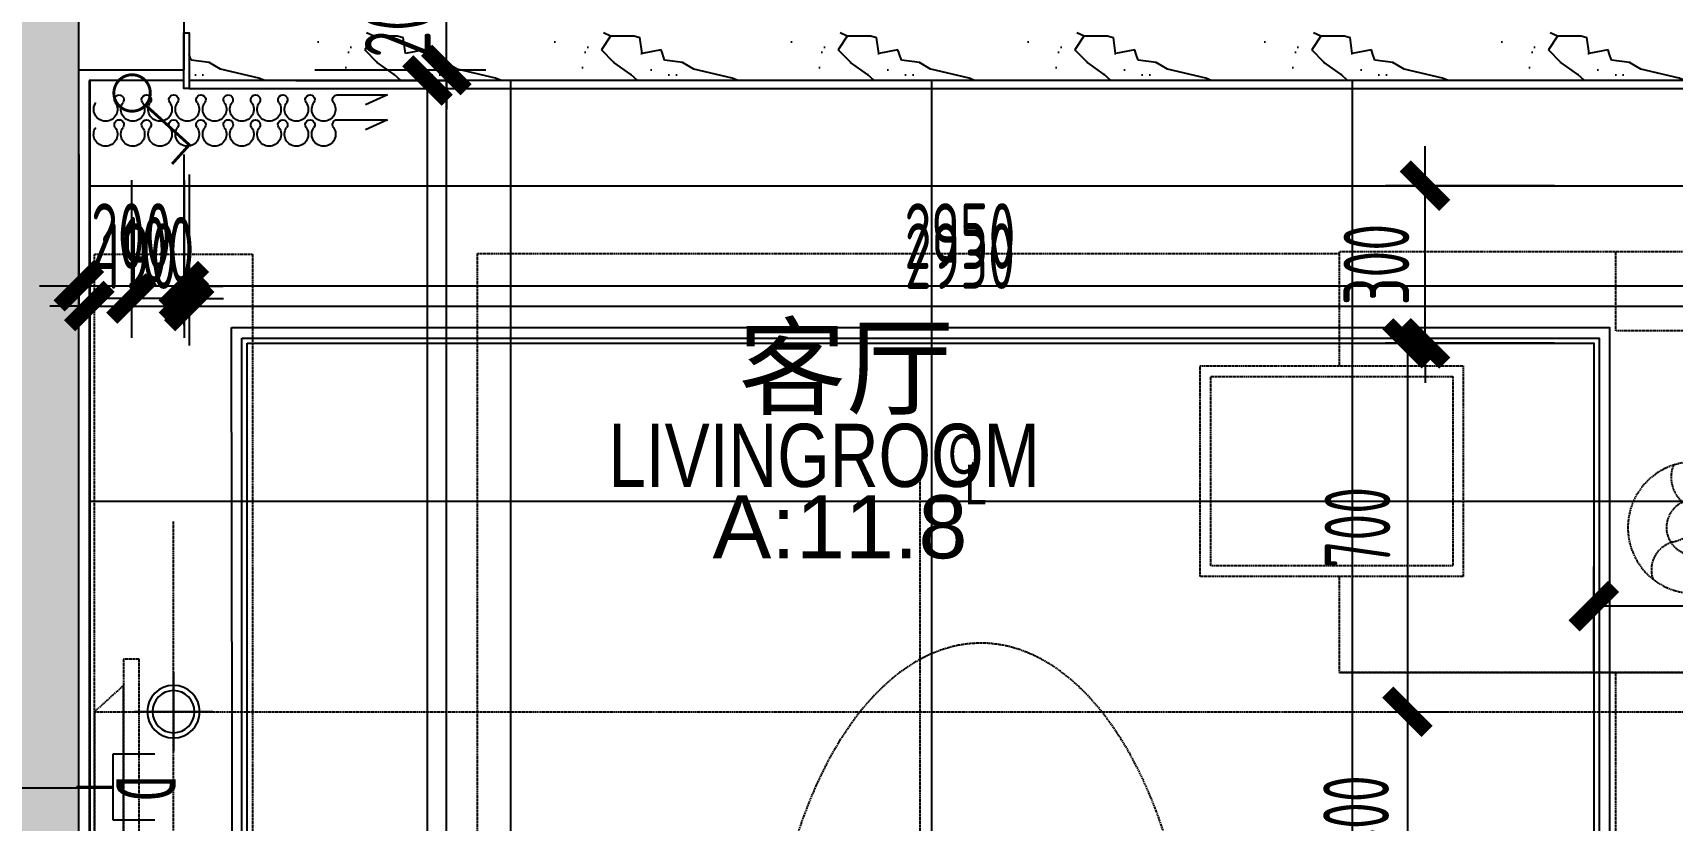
# Model space of a CAD drawing. Header units: millimetres. Extents: x 24675 to 175386, y -87697 to -40478.
# Drawn here: x 129066 to 132182, y -47662 to -46165 of the extents above; entities that cross this region are included whole.
import ezdxf
from ezdxf.enums import TextEntityAlignment as Align

# ---------------------------------------------------------------- set-up
doc = ezdxf.new("R2010")
doc.units = ezdxf.units.MM
doc.header["$LTSCALE"] = 10
doc.header["$MEASUREMENT"] = 0
doc.set_wipeout_variables(frame=1)
doc.linetypes.add('DASH', pattern=[0.35, 0.25, -0.1])
for name, color, linetype in [('AD-建筑尺寸', 44, 'Continuous'), ('AR-新墙填充', 250, 'Continuous'), ('CW-SWITCH', 50, 'DASH'), ('DG-DRAINAGE', 1, 'Continuous'), ('DS-DRAPERY', 32, 'Continuous'), ('EM-ELEC', 2, 'Continuous'), ('FC-地面造型', 136, 'Continuous'), ('FF-DOOR【门套】', 60, 'Continuous'), ('FF-FINISH【完成面】', 20, 'Continuous'), ('FF-FURN', 51, 'Continuous'), ('FF-活动家具', 51, 'Continuous'), ('FF1-完成面', 20, 'Continuous'), ('FF1-平面中英文字', 50, 'Continuous'), ('P-ANNO-DIMS', 250, 'Continuous'), ('RC-FIN', 30, 'Continuous'), ('RC-LTG', 2, 'Continuous'), ('RC-TEXT', 50, 'Continuous'), ('RC-天花灯具', 2, 'Continuous'), ('RC-天花灯带', 2, 'Continuous'), ('RC-天花造型', 30, 'Continuous'), ('W-文字', 50, 'Continuous'), ('WALL', 160, 'Continuous')]:
    doc.layers.add(name, color=color, linetype=linetype)
doc.styles.add('Arch', font='hbsmall.shx', dxfattribs={"width": 0.75, "bigfont": 'hztxt.shx'})
doc.styles.add('Arial', font='arial.ttf')
doc.styles.add('CCD-HB', font='hbsmall.shx')
doc.styles.add('CCD_DIM', font='archs.shx', dxfattribs={"width": 0.7})
doc.styles.add('st', font='')
doc.styles.add('XZC', font='SIMPLEX.SHX', dxfattribs={"width": 0.7, "bigfont": 'hztxt.shx'})
doc.styles.add('图列样式', font='', dxfattribs={"width": 0.6})
doc.styles.add('黑体', font='simhei.ttf', dxfattribs={"width": 0.8})
doc.styles.get('st').set_extended_font_data('SimSun')
doc.styles.get('图列样式').set_extended_font_data('SimSun')
doc.linetypes.add('LED_LINE', pattern='A,12.7,-5.08,["LED",XZC,S=2.54,R=0,X=-2.54,Y=-1.27],-6.35', length=24.13)
doc.dimstyles.new('1-50', dxfattribs={"dimscale": 50, "dimtxt": 2.5, "dimasz": 1.5, "dimexe": 1.5, "dimexo": 1.5, "dimgap": 0.6, "dimtad": 1, "dimdec": 0, "dimrnd": 5, "dimzin": 0, "dimdsep": 46, "dimtxsty": 'CCD_DIM', "dimblk": 'ARCHTICK', "dimcen": 0.125, "dimclrd": 44, "dimclre": 44, "dimclrt": 50, "dimadec": 0, "dimazin": 0, "dimtfac": 1, "dimtdec": 0, "dimtix": 1, "dimtmove": 2, "dimatfit": 3, "dimldrblk": 'DOT', "dimfxl": 5, "dimfxlon": 1, "dimtvp": 1, "dimtolj": 1, "dimtzin": 0, "dimarcsym": 0})

# ---------------------------------------------------------------- blocks, each defined once
blk = doc.blocks.new('BVCNVBNVBMN')
at = {"layer": 'P-ANNO-DIMS'}
blk.add_hatch(color=8, dxfattribs=at).paths.add_polyline_path([(204223.8, -53887.7), (204423.8, -53887.7), (204423.8, -57087.7), (204623.8, -57087.7), (204623.8, -53087.7), (204223.8, -53087.7)])
at = {"color": 6}
blk.add_lwpolyline([(204223.8, -53887.7), (204423.8, -53887.7), (204423.8, -57087.7), (204623.8, -57087.7), (204623.8, -53087.7), (204223.8, -53087.7)], close=True, dxfattribs=at)
blk = doc.blocks.new('DRAPES2')
at = {"color": 250}
for p, q in [((0, 0), (82, 37.3)), ((186.3, 0), (0, 0))]:
    blk.add_line(p, q, dxfattribs=at)
at = {"color": 250, "linetype": 'ByBlock', "extrusion": (0, 0, -1)}
for centre, major_axis, start_param, end_param in [((236.9, 53.6), (-31.3, 31.3), 4.8823, 7.06864), ((236.9, 53.6), (-31.3, 31.3), 0.785455, 2.971795), ((338.2, 53.5), (31.3, 31.3), 3.311504, 5.497844), ((338.2, 53.5), (-31.3, 31.3), 0.785455, 2.971795), ((439.4, 53.5), (-31.3, 31.3), 4.8823, 7.06864), ((439.4, 53.5), (-31.3, 31.3), 0.785455, 2.971795), ((540.7, 53.5), (31.3, 31.3), 3.311504, 5.497844), ((540.7, 53.5), (31.3, 31.3), -0.785341, 1.400999), ((641.9, 53.5), (-31.3, 31.3), 4.8823, 7.06864), ((641.9, 53.5), (-31.3, 31.3), 0.785455, 2.971795), ((743.2, 53.5), (31.3, 31.3), 3.311504, 5.497844), ((743.2, 53.5), (-31.3, 31.3), 0.785455, 2.971795), ((844.4, 53.5), (-31.3, 31.3), 4.8823, 7.06864), ((844.4, 53.5), (-31.3, 31.3), 0.785455, 2.971795), ((945.7, 53.5), (31.3, 31.3), 3.311504, 5.497844), ((945.7, 53.5), (31.3, 31.3), -0.785341, 1.400999), ((186.3, 17.8), (-12.6, 12.6), 1.740708, 3.927048), ((287.6, 17.7), (-12.6, 12.6), 1.740708, 6.113388), ((388.8, 17.7), (-12.6, 12.6), 1.740708, 6.113388), ((490.1, 17.7), (12.6, 12.6), 0.169911, 4.542591), ((591.3, 17.7), (12.6, 12.6), 2.356251, 4.542591), ((591.3, 17.7), (-12.6, 12.6), 1.740708, 3.927048), ((692.6, 17.7), (-12.6, 12.6), 1.740708, 6.113388), ((793.8, 17.7), (-12.6, 12.6), 1.740708, 6.113388), ((895.1, 17.7), (12.6, 12.6), 0.169911, 4.542591), ((996.3, 17.7), (12.6, 12.6), 2.356251, 4.542591)]:
    blk.add_ellipse(centre, major_axis=major_axis, ratio=1, start_param=start_param, end_param=end_param, dxfattribs=at)
at = {"color": 250, "extrusion": (0, 0, -1)}
for centre, major_axis, start_param, end_param in [((1046.7, 53.5), (-31.3, 31.3), 4.8823, 7.06864), ((1046.7, 53.5), (-31.3, 31.3), 0.785455, 2.971795), ((996.1, 17.7), (-12.6, 12.6), 1.740708, 3.927048)]:
    blk.add_ellipse(centre, major_axis=major_axis, ratio=1, start_param=start_param, end_param=end_param, dxfattribs=at)
blk = doc.blocks.new('20170817.13012539')
at = {"color": 138}
for p, q in [((-62.6, 486), (-62.6, 605.2)), ((-62.6, 605.2), (-38.7, 552.8))]:
    blk.add_line(p, q, dxfattribs=at)
at = {"color": 138, "linetype": 'ByBlock', "extrusion": (0, 0, -1)}
for centre, major_axis, start_param, end_param in [((-51.2, 486), (8.03, 8.03), 1.740708, 3.927048), ((-28.3, 453.6), (20, 20), 4.8823, 7.06864), ((-51.2, 421.2), (8.03, 8.03), 1.740708, 6.113388), ((-28.3, 453.6), (20, 20), 0.785455, 2.971795), ((-28.3, 388.8), (20, -20), 3.311504, 5.497844), ((-51.2, 356.4), (8.03, 8.03), 1.740708, 6.113388), ((-28.3, 388.8), (20, 20), 0.785455, 2.971795), ((-28.3, 324), (20, 20), 4.8823, 7.06864), ((-28.3, 324), (20, 20), 0.785455, 2.971795), ((-51.2, 291.6), (8.03, -8.03), 0.169911, 4.542591), ((-28.3, 259.2), (20, -20), 3.311504, 5.497844), ((-51.2, 226.8), (8.03, -8.03), 2.356251, 4.542591), ((-28.3, 259.2), (20, -20), -0.785341, 1.400999), ((-51.2, 226.8), (8.03, 8.03), 1.740708, 3.927048), ((-28.3, 194.4), (20, 20), 4.8823, 7.06864), ((-51.2, 162), (8.03, 8.03), 1.740708, 6.113388), ((-28.3, 194.4), (20, 20), 0.785455, 2.971795), ((-28.3, 129.6), (20, -20), 3.311504, 5.497844), ((-28.3, 129.6), (20, 20), 0.785455, 2.971795), ((-51.2, 97.2), (8.03, 8.03), 1.740708, 6.113388), ((-28.3, 64.8), (20, 20), 4.8823, 7.06864), ((-51.2, 32.4), (8.03, -8.03), 0.169911, 4.542591), ((-28.3, 64.8), (20, 20), 0.785455, 2.971795), ((-28.3, 0), (20, -20), 3.311504, 5.497844), ((-51.2, -32.4), (8.03, -8.03), 2.356251, 4.542591), ((-28.3, 0), (20, -20), -0.785341, 1.400999)]:
    blk.add_ellipse(centre, major_axis=major_axis, ratio=1, start_param=start_param, end_param=end_param, dxfattribs=at)
at = {"color": 138, "extrusion": (0, 0, -1)}
for centre, major_axis, start_param, end_param in [((-51.2, -32.2), (8.03, 8.03), 1.740708, 3.927048), ((-28.3, -64.6), (20, 20), 4.8823, 7.06864), ((-28.3, -64.6), (20, 20), 0.785455, 2.971795)]:
    blk.add_ellipse(centre, major_axis=major_axis, ratio=1, start_param=start_param, end_param=end_param, dxfattribs=at)
blk = doc.blocks.new('TV-01')
at = {"linetype": 'DASH'}
for points in [[(-467.5, 60), (-517.5, 5), (382.5, 5), (332.5, 60)], [(-567.5, 5), (-567.5, -25), (432.5, -25), (432.5, 5)]]:
    blk.add_lwpolyline(points, close=True, dxfattribs=at)
blk = doc.blocks.new('fdfasgdfa')
at = {"color": 250}
blk.add_wipeout([(600214.7, 258583.3), (600714.7, 258583.3), (600714.7, 258183.3), (600214.7, 258183.3)], dxfattribs=at).dxf.layer = 'FF-活动家具'
at = {"layer": 'FF-活动家具', "linetype": 'DASH'}
blk.add_lwpolyline([(600214.7, 258583.3), (600714.7, 258583.3), (600714.7, 258183.3), (600214.7, 258183.3), (600214.7, 258583.3)], dxfattribs=at)
at = {"layer": 'FF-活动家具', "color": 250, "linetype": 'DASH'}
blk.add_lwpolyline([(600234.7, 258563.3), (600694.7, 258563.3), (600694.7, 258203.3), (600234.7, 258203.3)], close=True, dxfattribs=at)
blk = doc.blocks.new('RET78')
at = {"linetype": 'DASH'}
blk.add_wipeout([(58442.7, 49774.5), (59817.7, 49774.5), (59817.7, 50574.5), (59292.7, 50574.5), (59292.7, 52324.5), (58442.7, 52324.5)], dxfattribs=at).dxf.layer = 'FF-活动家具'
at = {"layer": 'FF-活动家具', "linetype": 'DASH'}
for p, q in [((59292.7, 52174.5), (59292.7, 50574.5)), ((59292.7, 50574.5), (58592.7, 50574.5)), ((58592.7, 50574.5), (59292.7, 50574.5)), ((59292.7, 50574.5), (59817.7, 50574.5)), ((59817.7, 50574.5), (59292.7, 50574.5)), ((59817.7, 50574.5), (59817.7, 49774.5)), ((58592.7, 49924.5), (59292.7, 49924.5)), ((59292.7, 49924.5), (59292.7, 49774.5)), ((58442.7, 49774.5), (59817.7, 49774.5))]:
    blk.add_line(p, q, dxfattribs=at)
at = {"layer": 'FF-FURN', "linetype": 'DASH'}
blk.add_blockref('fdfasgdfa', (-540631.9, -208191.8), dxfattribs=at)
blk = doc.blocks.new('A$C64601E49')
at = {"linetype": 'DASH'}
blk.add_lwpolyline([(-278.3, 643.6), (7.5, 3.4), (0, 0), (-285.8, 640.2)], close=True, dxfattribs=at)
blk.add_circle((3.8, 1.7), 78, dxfattribs=at)
blk.add_ellipse((-283.2, 642.3), major_axis=(76.8, -98.3), ratio=1, start_param=2.127943, end_param=8.411128, dxfattribs=at)
at = {"color": 8, "linetype": 'DASH'}
for centre, major_axis, start_param, end_param in [((-313.4, 720.2), (34, -43.5), 3.774196, 5.346692), ((-282, 641.9), (32.4, -41.5), 2.127943, 8.411128), ((-187.8, 654.4), (31.2, -39.9), 2.207306, 3.768632), ((-327.8, 612.5), (33.5, -42.9), 1.478143, 2.48844), ((-283.4, 696.6), (33.7, -43.1), 5.645648, 6.649396), ((-349, 638.4), (41.3, -52.9), 0.153798, 0.960495), ((-255.2, 548.3), (38.8, -49.6), 3.271239, 4.501506)]:
    blk.add_ellipse(centre, major_axis=major_axis, ratio=1, start_param=start_param, end_param=end_param, dxfattribs=at)
blk = doc.blocks.new('_ArchTick')
at = {"color": 0, "linetype": 'ByBlock', "const_width": 0.4}
blk.add_lwpolyline([(-0.5, -0.5), (0.5, 0.5)], dxfattribs=at)
blk = doc.blocks.new('*D164')
at = {"layer": 'Defpoints', "color": 0, "ltscale": 500, "transparency": 16777216}
for p in [(129253.2, -46370.4), (129353.2, -46370.4), (129253.2, -46670)]:
    blk.add_point(p, dxfattribs=at)
at = {"layer": 'EM-ELEC', "color": 44, "lineweight": -2, "ltscale": 500, "transparency": 16777216}
for p, q in [((129253.2, -46445.4), (129253.2, -46745)), ((129353.2, -46445.4), (129353.2, -46745)), ((129253.2, -46670), (129178.2, -46670)), ((129353.2, -46670), (129253.2, -46670)), ((129353.2, -46670), (129428.2, -46670))]:
    blk.add_line(p, q, dxfattribs=at)
at = {"layer": 'EM-ELEC', "color": 44, "lineweight": -2, "ltscale": 500, "transparency": 16777216, "xscale": 75, "yscale": 75, "zscale": 75}
blk.add_blockref('_ArchTick', (129253.2, -46670), dxfattribs=at)
at = {"layer": 'EM-ELEC', "color": 44, "lineweight": -2, "ltscale": 500, "transparency": 16777216, "xscale": 75, "yscale": 75, "zscale": 75, "rotation": 180}
blk.add_blockref('_ArchTick', (129353.2, -46670), dxfattribs=at)
at = {"layer": 'EM-ELEC', "color": 50, "ltscale": 500, "transparency": 16777216, "insert": (129303.2, -46577.5), "char_height": 125, "attachment_point": 5, "style": 'CCD_DIM'}
blk.add_mtext('\\A1;100', dxfattribs=at)
blk = doc.blocks.new('_Dot')
at = {"color": 0, "linetype": 'ByBlock', "lineweight": -2}
blk.add_line((-0.5, 0), (-1, 0), dxfattribs=at)
at = {"color": 0, "linetype": 'ByBlock', "const_width": 0.5}
blk.add_lwpolyline([(-0.25, 0, 1), (0.25, 0, 1)], format="xyb", close=True, dxfattribs=at)
blk = doc.blocks.new('fsdfvxdbxb')
at = {"color": 4, "linetype": 'Continuous', "const_width": 9.23}
blk.add_lwpolyline([(-32.5, 47.7), (-137.7, 202.3), (-70.3, 248.3)], dxfattribs=at)
blk.add_lwpolyline([(-32.5, 47.7), (-137.7, 202.3), (-70.3, 248.3)], dxfattribs=at)
blk.add_lwpolyline([(-56.7, 10.8, -0.198912), (-32.5, 47.7, -0.198912), (10.8, 56.7, -0.198912), (47.7, 32.5, -0.198912), (56.7, -10.8, -0.198912), (32.5, -47.7, -0.198912), (-10.8, -56.7, -0.198912), (-47.7, -32.5, -0.198912)], format="xyb", close=True, dxfattribs=at)
blk.add_lwpolyline([(-56.7, 10.8, -0.198912), (-32.5, 47.7, -0.198912), (10.8, 56.7, -0.198912), (47.7, 32.5, -0.198912), (56.7, -10.8, -0.198912), (32.5, -47.7, -0.198912), (-10.8, -56.7, -0.198912), (-47.7, -32.5, -0.198912)], format="xyb", close=True, dxfattribs=at)
blk = doc.blocks.new('*D239')
at = {"layer": 'Defpoints', "color": 0, "linetype": 'ByBlock', "transparency": 16777216}
for p in [(131568, -46755.3), (131568, -47455.6), (131679, -47455.6)]:
    blk.add_point(p, dxfattribs=at)
at = {"layer": 'RC-LTG', "color": 44, "linetype": 'ByBlock', "lineweight": -2, "transparency": 16777216}
for p, q in [((131643, -46755.3), (131754, -46755.3)), ((131679, -46755.3), (131679, -47455.6)), ((131643, -47455.6), (131754, -47455.6))]:
    blk.add_line(p, q, dxfattribs=at)
at = {"layer": 'RC-LTG', "color": 44, "linetype": 'ByBlock', "lineweight": -2, "transparency": 16777216, "xscale": 75, "yscale": 75, "zscale": 75}
for p, rotation in [((131679, -46755.3), 90), ((131679, -47455.6), 270)]:
    blk.add_blockref('_ArchTick', p, dxfattribs=dict(at, rotation=rotation))
at = {"layer": 'RC-LTG', "color": 50, "linetype": 'ByBlock', "transparency": 16777216, "insert": (131583.9, -47105.4), "char_height": 125, "attachment_point": 5, "rotation": 90, "style": 'CCD_DIM'}
blk.add_mtext('\\A1;700', dxfattribs=at)
blk = doc.blocks.new('*D240')
at = {"layer": 'Defpoints', "color": 0, "linetype": 'ByBlock', "transparency": 16777216}
for p in [(131568, -47455.6), (131568, -47855.6), (131679, -47855.6)]:
    blk.add_point(p, dxfattribs=at)
at = {"layer": 'RC-LTG', "color": 44, "linetype": 'ByBlock', "lineweight": -2, "transparency": 16777216}
for p, q in [((131643, -47455.6), (131754, -47455.6)), ((131679, -47455.6), (131679, -47855.6)), ((131643, -47855.6), (131754, -47855.6))]:
    blk.add_line(p, q, dxfattribs=at)
at = {"layer": 'RC-LTG', "color": 44, "linetype": 'ByBlock', "lineweight": -2, "transparency": 16777216, "xscale": 75, "yscale": 75, "zscale": 75}
for p, rotation in [((131679, -47455.6), 90), ((131679, -47855.6), 270)]:
    blk.add_blockref('_ArchTick', p, dxfattribs=dict(at, rotation=rotation))
at = {"layer": 'RC-LTG', "color": 50, "linetype": 'ByBlock', "transparency": 16777216, "insert": (131581.3, -47655.6), "char_height": 125, "attachment_point": 5, "rotation": 90, "style": 'CCD_DIM'}
blk.add_mtext('\\A1;400', dxfattribs=at)
blk = doc.blocks.new('20151023.1954451')
at = {"color": 50, "ltscale": 20, "style": 'Arch', "width": 0.75}
for s, p in [('C', (-3.2, 1.6)), ('L', (38.2, -75.7))]:
    blk.add_text(s, height=100, dxfattribs=at).set_placement(p)
blk = doc.blocks.new('*D340')
at = {"layer": 'AR-新墙填充', "color": 44, "linetype": 'ByBlock', "lineweight": -2, "transparency": 16777216}
for p, q in [((129352.9, -46396.5), (129352.9, -46721.5)), ((132303.6, -46396.5), (132303.6, -46721.5)), ((132303.6, -46646.5), (129352.9, -46646.5))]:
    blk.add_line(p, q, dxfattribs=at)
at = {"layer": 'Defpoints', "color": 0, "linetype": 'ByBlock', "transparency": 16777216}
for p in [(129352.9, -46255.6), (132303.6, -46255.6), (129352.9, -46646.5)]:
    blk.add_point(p, dxfattribs=at)
at = {"layer": 'AR-新墙填充', "color": 44, "linetype": 'ByBlock', "lineweight": -2, "transparency": 16777216, "xscale": 75, "yscale": 75, "zscale": 75, "rotation": 180}
blk.add_blockref('_ArchTick', (129352.9, -46646.5), dxfattribs=at)
at = {"layer": 'AR-新墙填充', "color": 44, "linetype": 'ByBlock', "lineweight": -2, "transparency": 16777216, "xscale": 75, "yscale": 75, "zscale": 75}
blk.add_blockref('_ArchTick', (132303.6, -46646.5), dxfattribs=at)
at = {"layer": 'AR-新墙填充', "color": 50, "linetype": 'ByBlock', "transparency": 16777216, "insert": (130828.2, -46551.4), "char_height": 125, "attachment_point": 5, "style": 'CCD_DIM'}
blk.add_mtext('\\A1;2950', dxfattribs=at)
blk = doc.blocks.new('*D341')
at = {"layer": 'AR-新墙填充', "color": 44, "linetype": 'ByBlock', "lineweight": -2, "transparency": 16777216}
for p, q in [((129153.2, -46396.5), (129153.2, -46721.5)), ((129352.9, -46396.5), (129352.9, -46721.5)), ((129153.2, -46646.5), (129078.2, -46646.5)), ((129352.9, -46646.5), (129153.2, -46646.5)), ((129352.9, -46646.5), (129427.9, -46646.5))]:
    blk.add_line(p, q, dxfattribs=at)
at = {"layer": 'Defpoints', "color": 0, "linetype": 'ByBlock', "transparency": 16777216}
for p in [(129153.2, -46235.6), (129352.9, -46255.6), (129153.2, -46646.5)]:
    blk.add_point(p, dxfattribs=at)
at = {"layer": 'AR-新墙填充', "color": 44, "linetype": 'ByBlock', "lineweight": -2, "transparency": 16777216, "xscale": 75, "yscale": 75, "zscale": 75}
blk.add_blockref('_ArchTick', (129153.2, -46646.5), dxfattribs=at)
at = {"layer": 'AR-新墙填充', "color": 44, "linetype": 'ByBlock', "lineweight": -2, "transparency": 16777216, "xscale": 75, "yscale": 75, "zscale": 75, "rotation": 180}
blk.add_blockref('_ArchTick', (129352.9, -46646.5), dxfattribs=at)
at = {"layer": 'AR-新墙填充', "color": 50, "linetype": 'ByBlock', "transparency": 16777216, "insert": (129253.1, -46551.4), "char_height": 125, "attachment_point": 5, "style": 'CCD_DIM'}
blk.add_mtext('\\A1;200', dxfattribs=at)
blk = doc.blocks.new('*D345')
at = {"layer": 'AR-新墙填充', "color": 44, "linetype": 'ByBlock', "lineweight": -2, "transparency": 16777216}
for p, q in [((129602, -46235.6), (129927, -46235.6)), ((129852, -49435.6), (129852, -46235.6)), ((129602, -49435.6), (129927, -49435.6))]:
    blk.add_line(p, q, dxfattribs=at)
at = {"layer": 'Defpoints', "color": 0, "linetype": 'ByBlock', "transparency": 16777216}
for p in [(129353.2, -46235.6), (129852, -46235.6), (129153.2, -49435.6)]:
    blk.add_point(p, dxfattribs=at)
at = {"layer": 'AR-新墙填充', "color": 44, "linetype": 'ByBlock', "lineweight": -2, "transparency": 16777216, "xscale": 75, "yscale": 75, "zscale": 75}
for p, rotation in [((129852, -46235.6), 90), ((129852, -49435.6), 270)]:
    blk.add_blockref('_ArchTick', p, dxfattribs=dict(at, rotation=rotation))
at = {"layer": 'AR-新墙填充', "color": 50, "linetype": 'ByBlock', "transparency": 16777216, "insert": (129759.5, -47835.6), "char_height": 125, "attachment_point": 5, "rotation": 90, "style": 'CCD_DIM'}
blk.add_mtext('\\A1;3200', dxfattribs=at)
blk = doc.blocks.new('*D346')
at = {"layer": 'AR-新墙填充', "color": 44, "linetype": 'ByBlock', "lineweight": -2, "transparency": 16777216}
for p, q in [((129852, -46035.6), (129852, -45960.6)), ((129602, -46035.6), (129927, -46035.6)), ((129852, -46235.6), (129852, -46035.6)), ((129602, -46235.6), (129927, -46235.6)), ((129852, -46235.6), (129852, -46310.6))]:
    blk.add_line(p, q, dxfattribs=at)
at = {"layer": 'Defpoints', "color": 0, "linetype": 'ByBlock', "transparency": 16777216}
for p in [(129353.2, -46035.6), (129852, -46035.6), (129353.2, -46235.6)]:
    blk.add_point(p, dxfattribs=at)
at = {"layer": 'AR-新墙填充', "color": 44, "linetype": 'ByBlock', "lineweight": -2, "transparency": 16777216, "xscale": 75, "yscale": 75, "zscale": 75}
for p, rotation in [((129852, -46035.6), 270), ((129852, -46235.6), 90)]:
    blk.add_blockref('_ArchTick', p, dxfattribs=dict(at, rotation=rotation))
at = {"layer": 'AR-新墙填充', "color": 50, "linetype": 'ByBlock', "transparency": 16777216, "insert": (129759.5, -46135.6), "char_height": 125, "attachment_point": 5, "rotation": 90, "style": 'CCD_DIM'}
blk.add_mtext('\\A1;200', dxfattribs=at)
blk = doc.blocks.new('*D375')
at = {"layer": 'Defpoints', "color": 0, "linetype": 'ByBlock', "transparency": 16777216}
for p in [(129233.5, -46255.6), (129816, -46255.6), (129173.2, -49455.6)]:
    blk.add_point(p, dxfattribs=at)
at = {"layer": 'FF1-完成面', "color": 44, "linetype": 'ByBlock', "lineweight": -2, "transparency": 16777216}
for p, q in [((129566, -46255.6), (129891, -46255.6)), ((129816, -49455.6), (129816, -46255.6)), ((129566, -49455.6), (129891, -49455.6))]:
    blk.add_line(p, q, dxfattribs=at)
at = {"layer": 'FF1-完成面', "color": 44, "linetype": 'ByBlock', "lineweight": -2, "transparency": 16777216, "xscale": 75, "yscale": 75, "zscale": 75}
for p, rotation in [((129816, -46255.6), 90), ((129816, -49455.6), 270)]:
    blk.add_blockref('_ArchTick', p, dxfattribs=dict(at, rotation=rotation))
at = {"layer": 'FF1-完成面', "color": 50, "linetype": 'ByBlock', "transparency": 16777216, "insert": (129720.9, -47855.6), "char_height": 125, "attachment_point": 5, "rotation": 90, "style": 'CCD_DIM'}
blk.add_mtext('\\A1;3200', dxfattribs=at)
blk = doc.blocks.new('*D383')
at = {"layer": 'Defpoints', "color": 0, "linetype": 'ByBlock', "transparency": 16777216}
for p in [(129363.2, -46270.6), (129173.2, -46322), (129363.2, -46684.5)]:
    blk.add_point(p, dxfattribs=at)
at = {"layer": 'FF1-完成面', "color": 44, "linetype": 'ByBlock', "lineweight": -2, "transparency": 16777216}
for p, q in [((129173.2, -46434.5), (129173.2, -46759.5)), ((129363.2, -46434.5), (129363.2, -46759.5)), ((129173.2, -46684.5), (129098.2, -46684.5)), ((129173.2, -46684.5), (129363.2, -46684.5)), ((129363.2, -46684.5), (129438.2, -46684.5))]:
    blk.add_line(p, q, dxfattribs=at)
at = {"layer": 'FF1-完成面', "color": 44, "linetype": 'ByBlock', "lineweight": -2, "transparency": 16777216, "xscale": 75, "yscale": 75, "zscale": 75}
blk.add_blockref('_ArchTick', (129173.2, -46684.5), dxfattribs=at)
at = {"layer": 'FF1-完成面', "color": 44, "linetype": 'ByBlock', "lineweight": -2, "transparency": 16777216, "xscale": 75, "yscale": 75, "zscale": 75, "rotation": 180}
blk.add_blockref('_ArchTick', (129363.2, -46684.5), dxfattribs=at)
at = {"layer": 'FF1-完成面', "color": 50, "linetype": 'ByBlock', "transparency": 16777216, "insert": (129268.2, -46589.4), "char_height": 125, "attachment_point": 5, "style": 'CCD_DIM'}
blk.add_mtext('\\A1;190', dxfattribs=at)
blk = doc.blocks.new('*D384')
at = {"layer": 'Defpoints', "color": 0, "linetype": 'ByBlock', "transparency": 16777216}
for p in [(129363.2, -46270.6), (132293.2, -46270.6), (132293.2, -46684.5)]:
    blk.add_point(p, dxfattribs=at)
at = {"layer": 'FF1-完成面', "color": 44, "linetype": 'ByBlock', "lineweight": -2, "transparency": 16777216}
for p, q in [((129363.2, -46434.5), (129363.2, -46759.5)), ((132293.2, -46434.5), (132293.2, -46759.5)), ((129363.2, -46684.5), (132293.2, -46684.5))]:
    blk.add_line(p, q, dxfattribs=at)
at = {"layer": 'FF1-完成面', "color": 44, "linetype": 'ByBlock', "lineweight": -2, "transparency": 16777216, "xscale": 75, "yscale": 75, "zscale": 75, "rotation": 180}
blk.add_blockref('_ArchTick', (129363.2, -46684.5), dxfattribs=at)
at = {"layer": 'FF1-完成面', "color": 44, "linetype": 'ByBlock', "lineweight": -2, "transparency": 16777216, "xscale": 75, "yscale": 75, "zscale": 75}
blk.add_blockref('_ArchTick', (132293.2, -46684.5), dxfattribs=at)
at = {"layer": 'FF1-完成面', "color": 50, "linetype": 'ByBlock', "transparency": 16777216, "insert": (130828.2, -46589.4), "char_height": 125, "attachment_point": 5, "style": 'CCD_DIM'}
blk.add_mtext('\\A1;2930', dxfattribs=at)
blk = doc.blocks.new('*D495')
at = {"layer": 'AD-建筑尺寸', "color": 44, "linetype": 'ByBlock', "lineweight": -2, "transparency": 16777216}
for p, q in [((127353.2, -44235.6), (127353.2, -44160.6)), ((129053.2, -44485.6), (129053.2, -44160.6)), ((127353.2, -44235.6), (129053.2, -44235.6))]:
    blk.add_line(p, q, dxfattribs=at)
at = {"layer": 'Defpoints', "color": 0, "linetype": 'ByBlock', "transparency": 16777216}
for p in [(127353.2, -44235.6), (129053.2, -44235.6), (129053.2, -87330.1)]:
    blk.add_point(p, dxfattribs=at)
at = {"layer": 'AD-建筑尺寸', "color": 44, "linetype": 'ByBlock', "lineweight": -2, "transparency": 16777216, "xscale": 75, "yscale": 75, "zscale": 75, "rotation": 180}
blk.add_blockref('_ArchTick', (127353.2, -44235.6), dxfattribs=at)
at = {"layer": 'AD-建筑尺寸', "color": 44, "linetype": 'ByBlock', "lineweight": -2, "transparency": 16777216, "xscale": 75, "yscale": 75, "zscale": 75}
blk.add_blockref('_ArchTick', (129053.2, -44235.6), dxfattribs=at)
at = {"layer": 'AD-建筑尺寸', "color": 50, "linetype": 'ByBlock', "transparency": 16777216, "insert": (128203.2, -44140.5), "char_height": 125, "attachment_point": 5, "style": 'CCD_DIM'}
blk.add_mtext('\\A1;1700', dxfattribs=at)
blk = doc.blocks.new('A$C60777E67')
at = {"layer": 'RC-天花灯具', "color": 2}
blk.add_circle((50, 50), 50, dxfattribs=at)
at = {"layer": 'RC-天花灯具', "color": 1}
blk.add_circle((50, 50), 40, dxfattribs=at)
blk = doc.blocks.new('A$C123B414E')
at = {"layer": 'RC-天花灯具', "color": 1}
for p, q in [((0, 2.25), (0, -2.25)), ((2.25, 0), (-2.25, 0))]:
    blk.add_line(p, q, dxfattribs=at)
at = {"layer": 'RC-天花灯具', "color": 2}
blk.add_circle((0, 0), 1.5, dxfattribs=at)
at = {"layer": 'RC-天花灯具', "xscale": 0.0299999992985296, "yscale": 0.0299999992985296, "zscale": 0.0299999992985296}
blk.add_blockref('A$C60777E67', (-1.5, -1.5), dxfattribs=at)
blk = doc.blocks.new('*U77')
at = {"layer": 'RC-天花灯具', "color": 0, "xscale": 33.33333333333333, "yscale": 33.33333333333333, "zscale": 33.33333333333333}
blk.add_blockref('A$C123B414E', (-295.7, 3485), dxfattribs=at)
at = {"layer": 'RC-TEXT', "color": 2, "style": '黑体', "width": 3.004934}
blk.add_attdef('L', text='', height=50, dxfattribs=at).set_placement((-189, 3550), (-80.9, 3550), align=Align.FIT)
blk = doc.blocks.new('*D709')
at = {"layer": 'Defpoints', "color": 0, "linetype": 'ByBlock', "transparency": 16777216}
for p in [(131712.5, -46455.6), (132033.2, -46455.6), (132033.2, -46755.3)]:
    blk.add_point(p, dxfattribs=at)
at = {"layer": 'RC-天花造型', "color": 44, "lineweight": -2, "transparency": 16777216}
for p, q in [((131712.5, -46455.6), (131712.5, -46380.6)), ((131958.2, -46455.6), (131637.5, -46455.6)), ((131712.5, -46755.3), (131712.5, -46455.6)), ((131958.2, -46755.3), (131637.5, -46755.3)), ((131712.5, -46755.3), (131712.5, -46830.3))]:
    blk.add_line(p, q, dxfattribs=at)
at = {"layer": 'RC-天花造型', "color": 44, "linetype": 'ByBlock', "lineweight": -2, "transparency": 16777216, "xscale": 75, "yscale": 75, "zscale": 75}
for p, rotation in [((131712.5, -46455.6), 270), ((131712.5, -46755.3), 90)]:
    blk.add_blockref('_ArchTick', p, dxfattribs=dict(at, rotation=rotation))
at = {"layer": 'RC-天花造型', "color": 50, "linetype": 'ByBlock', "transparency": 16777216, "insert": (131620, -46605.4), "char_height": 125, "attachment_point": 5, "rotation": 90, "style": 'CCD_DIM'}
blk.add_mtext('\\A1;300', dxfattribs=at)
blk = doc.blocks.new('A$C32D8363B')
at = {"color": 3, "ltscale": 0.01}
for p, q in [((83.1, 150), (177, 150)), ((83.1, 0), (83.1, 150)), ((83.1, 75), (0, 75)), ((177, 0), (83.1, 0))]:
    blk.add_line(p, q, dxfattribs=at)
blk = doc.blocks.new('无线AP墙插面板')
at = {"color": 2, "ltscale": 0.01, "xscale": 2.121212121190497, "yscale": 2.121212121190497, "zscale": 2.121212121190497, "rotation": 90.00003118556533}
blk.add_blockref('A$C32D8363B', (159.1, 0), dxfattribs=at)
at = {"color": 1, "ltscale": 0.01, "style": '图列样式', "width": 0.6}
blk.add_text('D', height=286.4, rotation=0.00002, dxfattribs=at).set_placement((-51.7, 190.1))
blk = doc.blocks.new('*D810')
at = {"layer": 'Defpoints', "color": 0, "linetype": 'ByBlock', "transparency": 16777216}
for p in [(132033.2, -47254.9), (132033.2, -47455.6), (132479.1, -47455.6)]:
    blk.add_point(p, dxfattribs=at)
at = {"layer": 'RC-LTG', "color": 44, "lineweight": -2, "transparency": 16777216}
for p, q in [((132033.2, -47380.6), (132033.2, -47179.9)), ((132479.1, -47380.6), (132479.1, -47179.9)), ((132479.1, -47254.9), (132033.2, -47254.9))]:
    blk.add_line(p, q, dxfattribs=at)
at = {"layer": 'RC-LTG', "color": 44, "linetype": 'ByBlock', "lineweight": -2, "transparency": 16777216, "xscale": 75, "yscale": 75, "zscale": 75, "rotation": 180}
blk.add_blockref('_ArchTick', (132033.2, -47254.9), dxfattribs=at)
at = {"layer": 'RC-LTG', "color": 44, "linetype": 'ByBlock', "lineweight": -2, "transparency": 16777216, "xscale": 75, "yscale": 75, "zscale": 75}
blk.add_blockref('_ArchTick', (132479.1, -47254.9), dxfattribs=at)
at = {"layer": 'RC-LTG', "color": 50, "linetype": 'ByBlock', "transparency": 16777216, "insert": (132256.2, -47159.8), "char_height": 125, "width": 175, "attachment_point": 5, "style": 'CCD_DIM'}
blk.add_mtext('\\A1;EQ', dxfattribs=at)

msp = doc.modelspace()

# ---------------------------------------------------------------- hatches: boundary and pattern name
at = {"layer": 'FC-地面造型', "linetype": 'ByBlock'}
h = msp.add_hatch(dxfattribs=at)
h.set_pattern_fill('大理石', color=250, scale=100, angle=90, double=1)
h.set_pattern_definition([(131.98721, (812.04, -53021.93), (-450.00001, 599.99999), [9.6097, -2008.4338]), (158.19859, (827.04, -53164.786), (-900, 300), [34.6189, -2388.7052]), (150.945396, (844.185, -53171.93), (-450.000013, 299.99998), [14.708, -3073.9809]), (180, (831.33, -53164.8), (4e-14, 300), [4.2857, -445.7143]), (161.56505, (820.61, -53024.79), (-450, 6e-07), [9.0351, -939.6482]), (261.469234, (820.614, -53024.786), (-3e-06, -299.999999), [14.4455, -3019.1166]), (169.215702, (848.47, -53044.786), (-1800.000001, 300.000001), [30.5394, -3176.0943]), (152.132996, (711.328, -53270.5), (-2250.0000088, 1199.9999854), [70.2946, -14691.5649]), (90, (645.35, -53266.2), (-450, 3e-14), [0, -300]), (154.983106, (563.47, -53071.93), (-1349.999999, 600.0000015), [47.2941, -4918.5894]), (171.43911, (741.328, -52956.214), (-4049.99997446, 599.999999), [67.177, -14040.0018]), (172.874984, (700.614, -53121.929), (-2250.0000023, 299.999982), [34.5525, -7221.4794]), (166.75948, (794.9, -53151.929), (-1349.999999, 300.000003), [74.8468, -7784.0652]), (90, (794.7, -53198.7), (-450, 3e-14), [0, -300]), (90, (799.5, -53193.88), (-450, 3e-14), [0, -300]), (90, (775.4, -53160.13), (-450, 3e-14), [0, -300]), (90, (722.42, -53169.77), (-450, 3e-14), [0, -300]), (149.036243, (722.042, -53134.786), (-450.000013, 299.999976), [24.9898, -5222.8668]), (90, (701.44, -53121.96), (-450, 3e-14), [0, -300]), (90, (717.6, -53160.13), (-450, 3e-14), [0, -300]), (90, (688.7, -53145.67), (-450, 3e-14), [0, -300]), (90, (732.06, -53160.13), (-450, 3e-14), [0, -300]), (140.19443, (762.757, -52986.214), (-450, 300), [11.1575, -2331.9174]), (180, (775.6, -52986.2), (4e-14, 300), [12.8571, -437.1428]), (133.66778, (790.614, -53001.93), (-899.999998, 900.000001), [21.7242, -4540.3476]), (180, (794.9, -53001.93), (4e-14, 300), [4.2857, -445.7143]), (129.80557, (805.614, -53014.786), (-450.000018, 599.999986), [16.73625, -3497.8761]), (90, (775.4, -53058.9), (-450, 3e-14), [0, -300]), (90, (761.8, -52985.56), (-450, 3e-14), [0, -300]), (90, (761.8, -52985.56), (-450, 3e-14), [0, -300]), (119.357754, (754.185, -52979.07), (-450.000003, 899.999998), [26.2251, -2727.4089]), (90, (732.06, -52986.6), (-450, 3e-14), [0, -300]), (236.309932, (563.47, -53071.93), (-449.999992, -600.000004), [30.9047, -3214.0914]), (98.130102, (623.47, -53104.786), (-449.9999973, 2999.999979), [30.3046, -6333.6564]), (137.862405, (632.042, -53171.929), (-1349.9999987, 1200.0000005), [40.4566, -8455.4247]), (104.620874, (649.185, -53237.643), (-450.0000188, 1799.999995), [67.9135, -7063.005]), (90, (621.26, -53213.16), (-450, 3e-14), [0, -300]), (108.43495, (666.33, -53117.643), (-449.999999, 1200), [13.5526, -2832.4972]), (106.699244, (662.04, -53104.79), (-2.5e-05, 299.999994), [7.4574, -1558.5886]), (191.093723, (659.9, -53097.643), (-3149.9999705, -600.0000052), [37.1222, -7758.5496]), (90, (640.53, -53136.03), (-450, 3e-14), [0, -300]), (90, (622.63, -53104.94), (-450, 3e-14), [0, -300]), (90, (674.25, -53145.67), (-450, 3e-14), [0, -300]), (90, (577.9, -53184.23), (-450, 3e-14), [0, -300]), (90, (597.2, -53198.7), (-450, 3e-14), [0, -300]), (134.144903, (569.9, -53121.929), (-900, 900.0000015), [33.8439, -7073.3706]), (144.582945, (602.042, -53144.786), (-449.9999982, 300.0000008), [39.4413, -8243.2212]), (90, (569.6, -53121.53), (-450, 3e-14), [0, -300]), (90, (592.36, -53164.95), (-450, 3e-14), [0, -300]), (90, (569.6, -53121.53), (-450, 3e-14), [0, -300]), (90, (602.74, -53144.74), (-450, 3e-14), [0, -300]), (165.068583, (619.185, -53074.786), (-1350, 300), [11.0887, -2317.5375]), (180, (608.47, -53071.93), (4e-14, 300), [45, -405]), (140.19443, (419.9, -53019.07), (-450, 300), [11.1575, -2331.9174]), (90, (515.3, -53102.3), (-450, 3e-14), [0, -300]), (90, (520.1, -53092.65), (-450, 3e-14), [0, -300]), (90, (510.47, -53131.2), (-450, 3e-14), [0, -300]), (90, (457.5, -53083), (-450, 3e-14), [0, -300]), (143.130102, (484.185, -53051.93), (-450, 300.0000004), [21.4286, -4478.5713]), (180, (520.6, -53051.93), (4e-14, 300), [36.4286, -413.5714]), (90, (519.9, -53051.9), (-450, 3e-14), [0, -300]), (113.19859, (424.185, -53029.07), (-450, 900), [10.8797, -2273.8522]), (156.03751, (430.61, -53031.93), (-900, 300), [7.0349, -1470.2938]), (156.03751, (437.04, -53034.79), (-900, 300), [7.0349, -1470.2938]), (171.869898, (467.042, -53039.072), (-2250.0000002, 300.0000013), [30.3046, -6333.6564]), (180, (411.33, -53011.93), (4e-14, 300), [10.7143, -439.2857]), (90, (396.33, -53044.9), (-450, 3e-14), [0, -300])])
h.paths.add_polyline_path([(128983.6, -46085), (128983.6, -46074.6), (128913.9, -46085)])
h.paths.add_polyline_path([(132140.2, -46165), (129363.2, -46165), (129363.2, -46255.6), (132293.2, -46255.6), (132293.2, -46165), (132223.6, -46165)])

# ---------------------------------------------------------------- linework, layer by layer
at = {"layer": 'DG-DRAINAGE', "linetype": 'ByBlock'}
msp.add_line((128151.7, -47600.6), (129219.1, -47600.6), dxfattribs=at)
at = {"layer": 'FC-地面造型', "linetype": 'ByBlock'}
msp.add_line((132293.2, -46255.6), (129363.2, -46255.6), dxfattribs=at)
at = {"layer": 'FF-DOOR【门套】', "elevation": 0}
msp.add_lwpolyline([(129363.2, -46270.6), (129352.9, -46270.6), (129352.9, -46165), (129363.2, -46165)], close=True, dxfattribs=at)
at = {"layer": 'FF-FINISH【完成面】', "linetype": 'ByBlock'}
for p, q in [((129352.9, -46255.6), (129173.2, -46255.6)), ((129173.2, -46255.6), (129173.2, -49455.6)), ((129352.9, -46255.6), (129183.2, -46255.6))]:
    msp.add_line(p, q, dxfattribs=at)
at = {"layer": 'FF-活动家具', "linetype": 'DASH', "elevation": 0}
msp.add_lwpolyline([(129183.2, -46585.6), (129483.2, -46585.6), (129483.2, -49385.6), (129183.2, -49385.6)], close=True, dxfattribs=at)
at = {"layer": 'FF-活动家具', "color": 250, "linetype": 'DASH', "elevation": 0}
msp.add_lwpolyline([(132190.9, -49432.4), (129911.3, -49432.4), (129911.3, -46584.6), (131740.9, -46584.6)], dxfattribs=at)
at = {"layer": 'RC-FIN', "linetype": 'ByBlock'}
for p, q in [((129363.2, -46270.6), (132293.2, -46270.6)), ((129173.2, -46455.6), (132925, -46455.6))]:
    msp.add_line(p, q, dxfattribs=at)
at = {"layer": 'RC-LTG', "color": 136, "linetype": 'DASH'}
for p, q in [((130752, -46998), (130752, -52855.4)), ((129333.2, -50501.8, 0), (129333.2, -47093, 0))]:
    msp.add_line(p, q, dxfattribs=at)
at = {"layer": 'WALL', "linetype": 'ByBlock'}
msp.add_line((129352.9, -46035.6, 0), (129352.9, -46235.6, 0), dxfattribs=at)
at = {"layer": 'WALL'}
msp.add_line((129153.2, -46235.6), (129352.9, -46235.6), dxfattribs=at)

# ---------------------------------------------------------------- block references
at = {"color": 1}
msp.add_blockref('BVCNVBNVBMN', (-75470.5, 7652.1), dxfattribs=at)
at = {"layer": 'CW-SWITCH', "xscale": 0.6000000000000001, "yscale": 0.6000000000000001, "zscale": 0.6000000000000001, "rotation": 193.5679100122156}
msp.add_blockref('fsdfvxdbxb', (129254.5, -46279.4), dxfattribs=at)
at = {"layer": 'DS-DRAPERY'}
for name, p, xscale, yscale, zscale, rotation in [('20170817.13012539', (129255.8, -46333.1), 0.8, 0.8, 0.8, 270), ('DRAPES2', (129740, -46330.4), 0.5119999997317791, 0.5119999997317791, 0.5119999997317791, 180)]:
    msp.add_blockref(name, p, dxfattribs=dict(at, xscale=xscale, yscale=yscale, zscale=zscale, rotation=rotation))
at = {"layer": 'EM-ELEC', "color": 8, "xscale": 0.3956056938765804, "yscale": 0.3956056938765804, "zscale": 0.3956056938765804, "rotation": 270}
msp.add_blockref('无线AP墙插面板', (129149.1, -47598.7), dxfattribs=at)
at = {"layer": 'FF-活动家具', "extrusion": (0, 0, -1), "xscale": -1, "zscale": -1, "rotation": 270}
msp.add_blockref('TV-01', (-129243.2, -47788.1), dxfattribs=at)
at = {"layer": 'RC-天花灯具', "extrusion": (0, 0, -1), "zscale": -1, "rotation": 90.00000000000003}
msp.add_blockref('*U77', (-125848.2, -47159.9, 0), dxfattribs=at)
at = {"layer": 'W-文字', "ltscale": 0.5, "xscale": 0.75, "yscale": 0.75, "zscale": 0.75}
msp.add_blockref('20151023.1954451', (130808.6, -47004.5), dxfattribs=at)

# ---------------------------------------------------------------- texts
at = {"layer": 'FF1-平面中英文字', "style": 'st'}
msp.add_text('客厅', height=150, dxfattribs=at).set_placement((130407.1, -46875.5))
at = {"layer": 'FF1-平面中英文字', "style": 'CCD-HB', "width": 0.8}
msp.add_text('LIVINGROOM', height=120, dxfattribs=at).set_placement((130159.9, -47028.3))
at = {"layer": 'FF1-平面中英文字', "style": 'Arial'}
msp.add_text('A:11.8', height=120, dxfattribs=at).set_placement((130600.2, -47104), align=Align.MIDDLE)

# ---------------------------------------------------------------- dimensions: what is measured, and where the dimension line sits
at = {"layer": 'AD-建筑尺寸', "color": 8, "linetype": 'ByBlock'}
dim = msp.add_linear_dim(base=(129053.2, -44235.6), p1=(127353.2, -44235.6), p2=(129053.2, -87330.1), dimstyle='1-50', dxfattribs=at)
dim.commit()
dim.dimension.update_dxf_attribs({"geometry": '*D495', "text_midpoint": (128203.2, -44140.5)})
at = {"layer": 'AR-新墙填充', "color": 8, "linetype": 'ByBlock'}
for base, p1, p2, picture, middle in [((129852, -46035.6), (129353.2, -46235.6), (129353.2, -46035.6), '*D346', (129759.5, -46135.6)), ((129852, -46235.6), (129153.2, -49435.6), (129353.2, -46235.6), '*D345', (129759.5, -47835.6))]:
    dim = msp.add_linear_dim(base=base, p1=p1, p2=p2, angle=90, dimstyle='1-50', dxfattribs=at)
    dim.commit()
    dim.dimension.update_dxf_attribs({"geometry": picture, "text_midpoint": middle})
dim = msp.add_linear_dim(base=(129153.2, -46646.5), p1=(129352.9, -46255.6), p2=(129153.2, -46235.6), dimstyle='1-50', dxfattribs=at)
dim.commit()
dim.dimension.update_dxf_attribs({"geometry": '*D341', "text_midpoint": (129253.1, -46551.4)})
at = {"layer": 'EM-ELEC', "ltscale": 500}
dim = msp.add_linear_dim(base=(129253.2, -46670), p1=(129353.2, -46370.4), p2=(129253.2, -46370.4), angle=180, dimstyle='1-50', dxfattribs=at)
dim.commit()
dim.dimension.update_dxf_attribs({"geometry": '*D164', "text_midpoint": (129303.2, -46577.5)})
at = {"layer": 'FF1-完成面', "color": 8, "linetype": 'ByBlock'}
dim = msp.add_linear_dim(base=(129816, -46255.6), p1=(129173.2, -49455.6), p2=(129233.5, -46255.6), angle=90, dimstyle='1-50', dxfattribs=at)
dim.commit()
dim.dimension.update_dxf_attribs({"geometry": '*D375', "text_midpoint": (129720.9, -47855.6)})
dim = msp.add_linear_dim(base=(129363.2, -46684.5), p1=(129173.2, -46322), p2=(129363.2, -46270.6), dimstyle='1-50', dxfattribs=at)
dim.commit()
dim.dimension.update_dxf_attribs({"geometry": '*D383', "text_midpoint": (129268.2, -46589.4)})

# ---------------------------------------------------------------- next in the draw order: block references
at = {"rotation": 180}
msp.add_blockref('RET78', (191367.7, 3193.1), dxfattribs=at)

# ---------------------------------------------------------------- next in the draw order: hatches: boundary and pattern name
at = {"layer": 'FC-地面造型', "linetype": 'ByBlock'}
h = msp.add_hatch(dxfattribs=at)
h.set_pattern_fill('_USER', color=256, scale=800, style=0, double=1, pattern_type=0)
h.set_pattern_definition([(0, (129174.25, -49455.6), (0, 800), []), (90, (129174.25, -49455.6), (-800, 5e-14), [])])
edge = h.paths.add_edge_path()
edge.add_line((128313.2, -49455.6), (128313.2, -49300.6))
edge.add_line((128313.2, -49300.6), (128753.2, -49305.6))
edge.add_line((128753.2, -49305.6), (128753.2, -48195.6))
edge.add_line((128753.2, -48195.6), (127373.2, -48195.6))
edge.add_line((127373.2, -48195.6), (127373.2, -49455.6))
edge.add_line((127373.2, -49455.6), (124964.2, -49455.6))
edge.add_line((124964.2, -49455.6), (124964.2, -50515.6))
edge.add_line((124964.2, -50515.6), (129164.2, -50515.6))
edge.add_line((129164.2, -50515.6), (129173.2, -52965.6))
edge.add_line((129173.2, -52965.6), (129953.2, -52965.6))
edge.add_line((129953.2, -52965.6), (129963.2, -53125.6))
edge.add_line((129963.2, -53125.6), (129953.2, -53275.6))
edge.add_line((129953.2, -53275.6), (129953.2, -53115.6))
edge.add_line((129953.2, -53115.6), (129183.2, -53115.6))
edge.add_line((129183.2, -53115.6), (129183.2, -54605.6))
edge.add_line((129183.2, -54605.6), (130744.2, -54605.6))
edge.add_line((130744.2, -54605.6), (131823.2, -54605.6))
edge.add_line((131823.2, -54605.6), (131823.2, -53115.6))
edge.add_line((131823.2, -53115.6), (132333.2, -53115.6))
edge.add_line((132333.2, -53115.6), (132333.2, -50555.6))
edge.add_line((132333.2, -50555.6), (132473.2, -50555.6))
edge.add_line((132473.2, -50555.6), (132473.2, -50805.6))
edge.add_line((132473.2, -50805.6), (135033.2, -50805.6))
edge.add_line((135033.2, -50805.6), (135024.2, -49255.6))
edge.add_line((135024.2, -49255.6), (132925, -49255.6))
edge.add_line((132925, -49255.6), (132925, -46255.6))
edge.add_line((132925, -46255.6), (135624.2, -46255.6))
edge.add_line((135624.2, -46255.6), (129174.2, -46255.6))
edge.add_line((129174.2, -46255.6), (129174.3, -49455.6))
edge.add_line((129174.3, -49455.6), (128314.2, -49455.6))

# ---------------------------------------------------------------- next in the draw order: linework, layer by layer
at = {"layer": 'FF-活动家具', "linetype": 'DASH'}
msp.add_ellipse((130868.1, -48063.2, 0), major_axis=(0, -737.8), ratio=0.548481, start_param=1.494572, end_param=7.019518, dxfattribs=at)
at = {"layer": 'RC-FIN', "color": 136, "linetype": 'ByBlock', "elevation": 0}
msp.add_lwpolyline([(129463.2, -46745.3), (132043.2, -46745.3), (132043.2, -52675.6), (129463.2, -52675.6)], close=True, dxfattribs=at)
at = {"layer": 'RC-FIN', "linetype": 'ByBlock', "elevation": 0}
msp.add_lwpolyline([(129473.2, -46755.3), (132033.2, -46755.3), (132033.2, -52665.6), (129473.2, -52665.6)], close=True, dxfattribs=at)
at = {"layer": 'RC-LTG', "color": 136, "linetype": 'DASH'}
msp.add_line((129183.3, -47455.6), (132731.5, -47455.6), dxfattribs=at)
at = {"layer": 'RC-天花灯带', "color": 50, "linetype": 'LED_LINE', "ltscale": 0.01, "elevation": 0}
msp.add_lwpolyline([(129443.2, -46725.3), (132063.2, -46725.3), (132063.2, -52695.6), (129453.2, -52695.6)], close=True, dxfattribs=at)

# ---------------------------------------------------------------- next in the draw order: block references
at = {"layer": 'FF-活动家具', "linetype": 'Continuous', "extrusion": (0, 0, -1), "zscale": -1, "rotation": 175.7768766501489}
msp.add_blockref('A$C64601E49', (-132457.9, -46444.3, 0), dxfattribs=at)

# ---------------------------------------------------------------- next in the draw order: dimensions: what is measured, and where the dimension line sits
at = {"layer": 'AR-新墙填充', "color": 8, "linetype": 'ByBlock'}
dim = msp.add_linear_dim(base=(129352.9, -46646.5), p1=(132303.6, -46255.6), p2=(129352.9, -46255.6), dimstyle='1-50', dxfattribs=at)
dim.commit()
dim.dimension.update_dxf_attribs({"geometry": '*D340', "text_midpoint": (130828.2, -46551.4)})
at = {"layer": 'FF1-完成面', "color": 8, "linetype": 'ByBlock'}
dim = msp.add_linear_dim(base=(132293.2, -46684.5), p1=(129363.2, -46270.6), p2=(132293.2, -46270.6), dimstyle='1-50', dxfattribs=at)
dim.commit()
dim.dimension.update_dxf_attribs({"geometry": '*D384', "text_midpoint": (130828.2, -46589.4)})
at = {"layer": 'RC-LTG', "linetype": 'ByBlock'}
for base, p1, p2, picture, middle in [((131679, -47455.6), (131568, -46755.3), (131568, -47455.6), '*D239', (131583.9, -47105.4)), ((131679, -47855.6), (131568, -47455.6), (131568, -47855.6), '*D240', (131581.3, -47655.6))]:
    dim = msp.add_linear_dim(base=base, p1=p1, p2=p2, angle=90, dimstyle='1-50', override={"dimfxl": 3}, dxfattribs=at)
    dim.commit()
    dim.dimension.update_dxf_attribs({"geometry": picture, "text_midpoint": middle})
at = {"layer": 'RC-LTG', "color": 1, "linetype": 'ByBlock'}
dim = msp.add_linear_dim(base=(132033.2, -47254.9), p1=(132479.1, -47455.6), p2=(132033.2, -47455.6), text='EQ', dimstyle='1-50', override={"dimarcsym": 1}, dxfattribs=at)
dim.commit()
dim.dimension.update_dxf_attribs({"geometry": '*D810', "text_midpoint": (132256.2, -47159.8)})
at = {"layer": 'RC-天花造型', "color": 4, "linetype": 'ByBlock'}
dim = msp.add_linear_dim(base=(131712.5, -46455.6), p1=(132033.2, -46755.3), p2=(132033.2, -46455.6), angle=90, dimstyle='1-50', override={"dimarcsym": 1}, dxfattribs=at)
dim.commit()
dim.dimension.update_dxf_attribs({"geometry": '*D709', "text_midpoint": (131620, -46605.4)})

doc.saveas('drawing.dxf')
